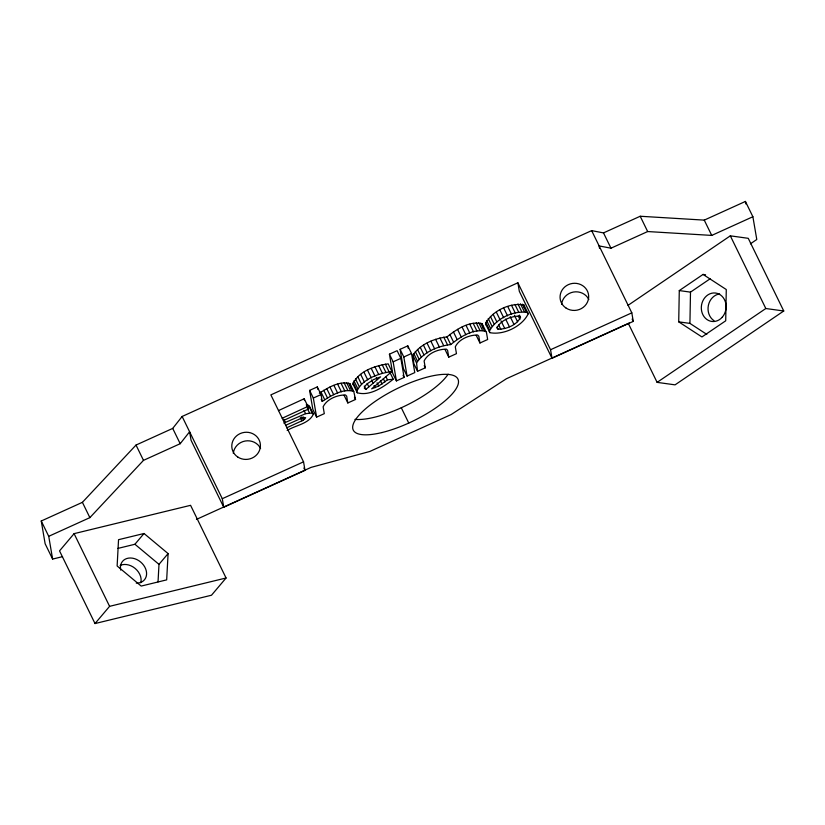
<?xml version="1.0" encoding="UTF-8"?>
<svg xmlns="http://www.w3.org/2000/svg" width="825" height="825" viewBox="0 0 825 825"><rect width="100%" height="100%" fill="white"/><g stroke="black" fill="none" stroke-linecap="round" stroke-linejoin="round"><path stroke-width="1.24" d="M703.065 274.426L726.278 289.534L725.711 320.801L701.931 336.951L678.717 321.843L679.284 290.575L703.065 274.426L705.561 274.766M706.808 334.383L689.927 323.4L690.494 292.132L710.139 278.788M158.039 581.873L158.988 564.352L168.094 553.585L144.024 533.497L118.542 539.694L117.129 565.981L141.188 586.07L166.671 579.872L168.094 553.585M393.247 379.242C383.532 386.997 370.074 396.402 357.277 392.782L352.966 383.996C358.452 371.168 375.138 365.671 388.193 363.856L391.927 371.508L371.642 388.853L378.685 386.069L387.461 379.809L393.247 379.242L390.05 372.683M391.927 371.508C378.871 373.323 362.185 378.809 356.709 391.638L357.277 392.782M412.82 355.286L413.841 363.66L417.574 371.312L425.277 367.816L424.112 360.989C427.804 353.224 438.106 349.119 446.418 349.15L447.593 350.336L448.759 357.153L456.462 353.667L455.297 346.84C458.989 339.065 469.291 334.96 477.603 335.002L478.789 336.177L479.954 343.004L487.657 339.508L486.492 332.681L482.14 323.833C469.621 320.492 456.442 329.35 446.985 336.92C434.187 338.425 420.131 344.262 412.82 355.286L416.553 362.938L417.574 371.312M523.875 304.951L528.227 313.809C522.132 326.483 503.693 335.414 489.906 332.661L485.554 323.823C491.628 311.128 510.097 302.342 523.875 304.951L524.339 307.684M528.227 313.809L527.608 312.603C513.831 309.994 495.361 318.77 489.287 331.475L489.906 332.661M520.523 317.305L519.337 316.119C510.984 316.099 500.641 320.224 496.908 328.02L498.094 329.216C506.447 329.268 516.832 325.122 520.523 317.305L519.461 315.119M306.642 405.25L308.468 405.353L309.643 406.529L313.376 414.181C308.89 423.978 295.412 425.195 287.172 430.495M416.553 362.938C423.875 351.904 437.92 346.077 450.718 344.572C460.175 336.992 473.354 328.144 485.873 331.475M62.545 556.658L52.614 559.072L45.138 543.768L41.25 521.008L82.407 502.332L136.022 445.057L172.714 428.402L182.129 416.47L591.649 230.618L603.498 232.908L640.2 216.253L704.261 220.12L745.418 201.444L752.885 216.738L756.783 239.498L750.41 243.829M52.614 559.072L48.727 536.312L89.873 517.636L143.488 460.36L180.19 443.706L189.606 431.764L191.06 440.302L223.75 507.241L305.002 470.363L303.548 461.825L270.858 394.886L517.873 282.789L550.553 349.728L552.018 358.267L633.27 321.389L631.816 312.85L591.649 230.618M74.095 533.651L59.534 550.883L95.019 623.556L211.499 595.227L226.071 577.995L190.575 505.323L74.095 533.651L109.591 606.334L95.019 623.556M117.934 548.398L134.918 544.263L144.024 533.497M286.708 427.793L303.487 420.08L305.662 417.687L303.043 417.502L285.842 425.205M365.857 389.421L380.603 376.839L373.56 379.613L367.3 383.697L364.928 386.213L364.33 388.183L365.857 389.421L364.248 386.141M319.316 393.174C328.175 387.729 339.384 380.48 350.017 383.79L351.213 388.41M321.162 399.228L322.224 401.414C331.268 395.66 342.777 388.121 353.75 391.442L355.534 399.465L347.83 402.961L344.097 395.309M628.021 305.353L730.321 235.837L748.265 238.322L783.75 310.994L675.056 384.852L657.113 382.367L628.382 323.544M657.113 382.367L765.817 308.519L783.75 310.994M278.468 410.592L304.208 398.743L307.942 406.395L308.406 409.087L283.408 420.533M282.202 418.244L307.942 406.395M599.538 248.356L599.125 245.912L610.974 248.201L647.666 231.547L711.738 235.414L752.885 216.738M347.83 402.961L346.665 396.134L345.479 394.958C337.157 394.938 326.844 399.042 323.132 406.818L324.297 413.645L316.604 417.141L312.861 409.489L309.602 390.4L317.305 386.904L321.038 394.556L322.224 401.414M389.421 354.183L397.114 350.687L400.857 358.339L404.116 377.417L396.412 380.913L392.679 373.261L389.421 354.183L393.154 361.835L396.412 380.913M400.084 349.336L407.787 345.84L411.52 353.492L414.779 372.58L407.076 376.076L403.343 368.424L400.084 349.336L403.817 356.988L407.076 376.076M316.604 417.141L313.335 398.052L321.038 394.556M393.154 361.835L400.857 358.339M403.817 356.988L411.52 353.492M283.852 423.091L305.59 413.676L312.201 413.005L313.376 414.181M223.75 507.241L222.296 498.702L303.548 461.825M550.553 349.728L631.816 312.85M196.474 519.389L311.108 467.373L369.775 451.481L451.151 414.542L506.416 378.737L629.227 322.998M109.591 606.334L226.071 577.995M679.284 290.575L690.494 292.132M678.717 321.843L689.927 323.4M134.918 544.263L158.988 564.352M485.554 323.823L486.162 325.009M482.14 323.833L483.337 328.443M352.966 383.996L353.533 385.131M730.321 235.837L765.817 308.519M704.261 220.12L711.738 235.414M640.2 216.253L647.666 231.547M603.498 232.908L610.974 248.201M632.146 319.079L633.27 321.389M552.018 358.267L519.327 291.328L517.873 282.789M522.514 304.188L526.257 311.84M520.513 303.858L524.246 311.51M517.945 303.951L521.678 311.592M514.913 304.435L518.647 312.087M518.286 316.047L519.884 319.327M511.5 305.302L515.233 312.953M514.398 315.233L517.595 321.781M507.777 306.56L511.51 314.212M510.232 316.728L513.965 324.38M503.817 308.22L507.55 315.862M505.684 319.141L509.417 326.782M499.96 310.107L503.693 317.759M501.033 320.904L504.766 328.556M496.361 312.17L500.105 319.822M498.702 325.019L500.837 329.392M493.144 314.315L496.877 321.956M497.032 327.03L498.094 329.216M490.411 316.439L494.154 324.091M488.225 318.512L491.958 326.164M486.616 320.482L490.359 328.133M485.698 322.276L489.431 329.928M480.779 323.07L484.522 330.722M478.778 322.74L482.512 330.382M476.211 322.823L479.954 330.474M473.179 323.307L476.922 330.959M476.221 335.352L479.954 343.004M469.776 324.173L473.509 331.825M466.053 325.432L469.796 333.083M462.103 327.082L465.836 334.733M457.545 329.35L461.278 337.002M453.399 331.836L457.132 339.488M449.821 334.403L453.554 342.055M446.985 336.92L450.718 344.572M443.767 337.147L447.501 344.798M439.921 337.951L443.664 345.603M445.026 349.511L448.759 357.153M435.59 339.312L439.333 346.964M430.918 341.241L434.651 348.882M427.061 343.128L430.794 350.78M423.472 345.19L427.206 352.842M420.255 347.325L423.988 354.977M417.522 349.46L421.255 357.101M424.205 365.63L425.277 367.816M415.336 351.532L419.069 359.174M413.738 353.492L417.471 361.144M403.043 375.231L404.116 377.417M385.347 364.134L389.08 371.786M382.15 364.64L385.883 372.292M401.29 407.756L408.757 423.05M385.863 376.53L387.461 379.809M378.634 365.558L382.367 373.209M383.336 378.685L384.935 381.965M374.942 366.836L378.675 374.478M380.469 380.83L382.068 384.11M376.313 377.386L377.386 379.572M371.219 368.383L374.963 376.035M377.077 382.79L378.685 386.069M367.548 370.188L371.281 377.84M371.467 379.974L373.065 383.254M374.024 385.512L375.097 387.698M363.98 372.209L367.723 379.861M367.228 383.604L368.827 386.873M360.68 374.385L364.413 382.037M357.782 376.643L361.515 384.295M355.472 378.83L359.205 386.482M353.925 380.81L357.658 388.462M353.1 382.542L356.833 390.194M350.017 383.79L353.75 391.442M348.655 383.027L352.399 390.679M354.461 397.279L355.534 399.465M346.655 382.697L350.388 390.349M344.087 382.779L347.82 390.431M341.055 383.274L344.788 390.926M337.642 384.141L341.375 391.793M333.919 385.399L337.652 393.051M329.959 387.059L333.692 394.701M326.752 388.606L330.495 396.258M323.73 390.277L327.473 397.918M320.956 392.009L324.699 399.651M309.602 390.4L313.335 398.052M308.468 405.353L312.201 413.005M306.271 404.714L307.869 407.993M307.333 408.478L309.468 412.851M303.992 410.396L305.59 413.676M303.641 417.017L304.714 419.203M301.888 416.8L303.487 420.08M300.321 417.615L301.919 420.894M283.779 419.224L285.388 422.503M303.878 468.053L305.002 470.363M182.129 416.47L222.296 498.702M172.714 428.402L180.19 443.706M136.022 445.057L143.488 460.36M82.407 502.332L89.873 517.636M41.25 521.008L48.727 536.312M317.305 386.904L317.697 389.194M745.418 201.444L745.852 203.971M407.787 345.84L408.189 348.233M304.208 398.743L304.507 400.537M120.708 570.116A14.334 11.127 40.2 0 1 130.742 557.999A14.334 11.127 40.2 0 1 146.303 570.982A14.334 11.127 40.2 0 1 136.269 583.11M120.13 565.455A14.334 11.127 40.2 0 1 135.145 568.435A14.334 11.127 40.2 0 1 140.807 582.708M561.588 304.394A14.334 13.561 -9.7 0 1 573.427 292.05A14.334 13.561 -9.7 0 1 588.833 299.496M448.13 374.189A58.214 18.078 -26 0 1 405.591 405.735A58.214 18.078 -26 0 1 354.946 419.378M233.32 453.368A14.334 13.561 -9.7 0 1 245.159 441.024A14.334 13.561 -9.7 0 1 260.566 448.48M714.007 320.688A14.334 12.365 -82.1 0 1 708.386 305.343A14.334 12.365 -82.1 0 1 719.617 293.958M566.105 308.096A14.334 13.561 -9.7 0 0 588.617 297.877A14.334 13.561 -9.7 0 0 568.394 284.625A14.334 13.561 -9.7 0 0 566.105 308.096M381.923 432.558A58.214 18.078 -26 0 0 458.411 380.593A58.214 18.078 -26 0 0 376.448 400.527A58.214 18.078 -26 0 0 381.923 432.558M237.837 457.071A14.334 13.561 -9.7 0 0 260.36 446.851A14.334 13.561 -9.7 0 0 240.127 433.599A14.334 13.561 -9.7 0 0 237.837 457.071M722.298 317.151A14.334 12.365 -82.1 0 0 717.173 293.36A14.334 12.365 -82.1 0 0 701.663 311.2A14.334 12.365 -82.1 0 0 722.298 317.151"/></g></svg>
